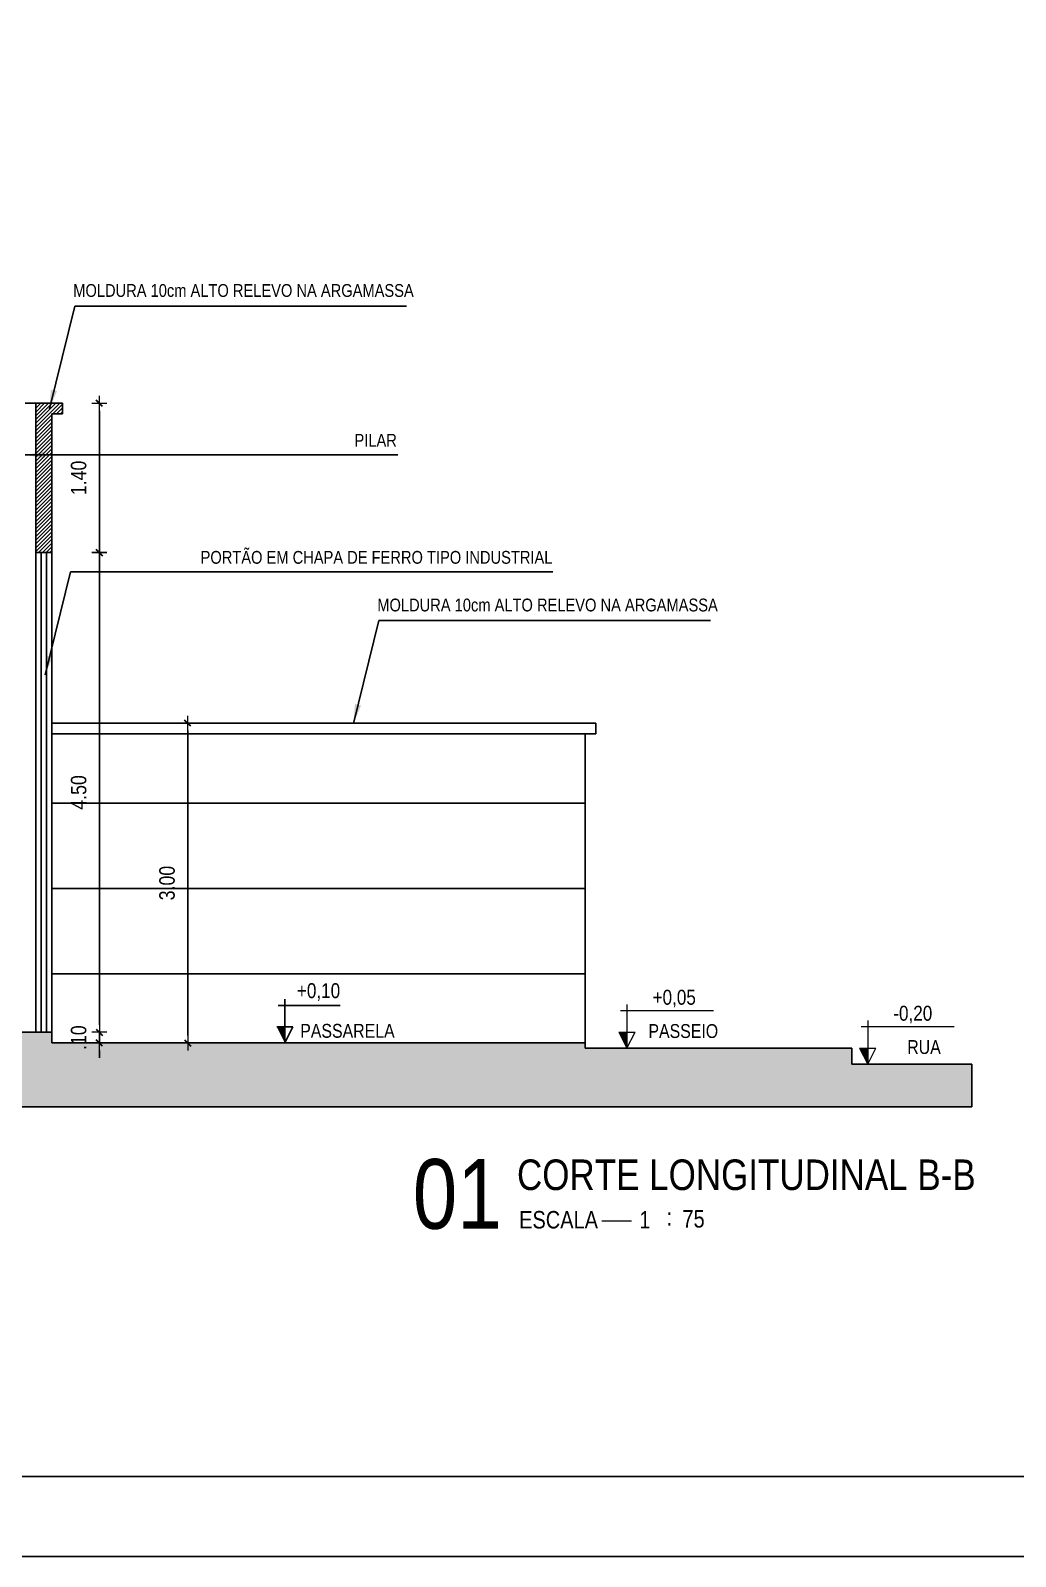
# Model space of a CAD drawing. Header units: millimetres. Extents: x 1170 to 1315, y 90 to 135.
# Drawn here: x 1218.77 to 1228, y 90.19 to 104.5 of the extents above; entities that cross this region are included whole.
import ezdxf
from ezdxf.enums import TextEntityAlignment as Align

# ---------------------------------------------------------------- set-up
doc = ezdxf.new("R2010")
doc.units = ezdxf.units.MM
doc.header["$LTSCALE"] = 20
doc.header["$MEASUREMENT"] = 0
doc.layers.get('0').update_dxf_attribs({"linetype": 'CONTINUOUS'})
doc.layers.get('DEFPOINTS').update_dxf_attribs({"linetype": 'CONTINUOUS'})
for name, color, linetype in [('COTA', 7, 'CONTINUOUS'), ('E-txt-g', 3, 'CONTINUOUS'), ('E-TXT-Y', 2, 'CONTINUOUS')]:
    doc.layers.add(name, color=color, linetype=linetype)
for name, color, linetype, lineweight in [('E-Cta-W', 7, 'CONTINUOUS', 20), ('E-Pen-C', 4, 'CONTINUOUS', 15), ('E-Pen-G', 3, 'CONTINUOUS', 30), ('E-Txt-W', 7, 'CONTINUOUS', 20)]:
    doc.layers.add(name, color=color, linetype=linetype, lineweight=lineweight)
doc.styles.add('F2', font='ARIALN.TTF')
doc.styles.add('REG60', font='romans.shx', dxfattribs={"width": 0.8, "height": 0.15})
doc.styles.add('REG80', font='romans.shx', dxfattribs={"width": 0.8, "height": 0.2})
doc.dimstyles.new('DIMENSION-1', dxfattribs={"dimtxt": 0.145, "dimasz": 0.07, "dimexe": 1, "dimexo": 0, "dimgap": 0.12, "dimtad": 1, "dimzin": 7, "dimdsep": 46, "dimtxsty": 'F2', "dimblk1": 'TRACO', "dimblk2": 'TRACO', "dimsah": 1, "dimcen": 1, "dimse1": 1, "dimse2": 1, "dimclrd": 4, "dimclre": 256, "dimclrt": 4, "dimadec": 8, "dimazin": 0, "dimtfac": 1, "dimtix": 1, "dimtmove": 2, "dimatfit": 3, "dimldrblk": 'TRACO', "dimfxl": 1, "dimtolj": 1, "dimtzin": 0, "dimarcsym": 0})
doc.dimstyles.get("Standard").update_dxf_attribs({"dimtxt": 0.18, "dimasz": 0.18, "dimexe": 0.18, "dimexo": 0.0625, "dimgap": 0.09, "dimtad": 0, "dimtih": 1, "dimtoh": 1, "dimdec": 4, "dimzin": 0, "dimdsep": 46, "dimtxsty": 'Standard', "dimcen": 0.09, "dimadec": 0, "dimazin": 0, "dimtfac": 1, "dimtdec": 4, "dimtofl": 0, "dimtmove": 0, "dimatfit": 3, "dimfxl": 1, "dimtolj": 1, "dimtzin": 0, "dimarcsym": 0})

# ---------------------------------------------------------------- blocks, each defined once
blk = doc.blocks.new('Ind-Nivel-CT2')
at = {"color": 4}
for p, q in [((-0.088, 0.505), (1.16, 0.505)), ((0, 0.587), (0, 0)), ((-0.109, 0.218), (0, 0)), ((-0.109, 0.218), (0.109, 0.218)), ((0, 0), (0.109, 0.218))]:
    blk.add_line(p, q, dxfattribs=at)
blk.add_solid([(-0.109, 0.218), (0, 0.218), (0, 0)], dxfattribs=at)
at = {"color": 4, "style": 'F2'}
blk.add_attdef('NIVEL1', (0.162, 0.601), '', height=0.2, dxfattribs=at)
blk = doc.blocks.new('TXT-AMB75')
at = {"layer": 'E-txt-g', "style": 'REG80', "width": 0.8, "flags": 8}
blk.add_attdef('TXT', text='', height=0.2, dxfattribs=at).set_placement((0.005, 0.296), align=Align.CENTER)
at = {"layer": 'E-Txt-W', "style": 'REG60', "width": 0.8, "flags": 8}
blk.add_attdef('TXT', text='', height=0.15, dxfattribs=at).set_placement((0.005, 0.027), align=Align.CENTER)
blk = doc.blocks.new('IND_DES')
at = {"layer": 'E-Txt-W', "color": 7}
blk.add_line((0.0269, -0.2428), (0.1984, -0.2428), dxfattribs=at)
at = {"layer": 'E-txt-g', "color": 7, "style": 'F2'}
for s, p in [('ESCALA', (-0.4463, -0.2864)), ('1', (0.2426, -0.2864)), (':', (0.3988, -0.2706))]:
    blk.add_text(s, height=0.1, dxfattribs=at).set_placement(p)
blk.add_attdef('ESCALA', (0.4897, -0.2812), '', height=0.1, dxfattribs=at)
at = {"layer": 'E-Txt-W', "color": 6, "style": 'F2'}
blk.add_attdef('00', text='', height=0.4, dxfattribs=at).set_placement((-0.7083, -0.2881), align=Align.CENTER)
at = {"layer": 'E-TXT-Y', "color": 7, "style": 'F2'}
for tag, p in [('PROJETO', (-0.4563, 0.1829)), ('DESENHO', (-0.4582, -0.0658))]:
    blk.add_attdef(tag, p, '', height=0.175, dxfattribs=at)
blk = doc.blocks.new('TRACO')
at = {"layer": 'E-Pen-C'}
for p, q in [((-1, 0), (1, 0)), ((0, 1), (0, -1))]:
    blk.add_line(p, q, dxfattribs=at)
at = {"layer": 'E-Pen-G'}
blk.add_line((-0.42, -0.42), (0.42, 0.42), dxfattribs=at)
blk = doc.blocks.new('*D428')
at = {"layer": 'COTA', "color": 4, "linetype": 'Continuous', "lineweight": -2}
blk.add_line((1219.412, 100.935), (1219.412, 99.675), dxfattribs=at)
at = {"layer": 'DEFPOINTS', "color": 0, "linetype": 'Continuous'}
for p in [(1218.967, 101.005), (1218.967, 99.605), (1219.412, 99.605)]:
    blk.add_point(p, dxfattribs=at)
at = {"layer": 'COTA', "color": 4, "linetype": 'Continuous', "lineweight": -2, "xscale": 0.07, "yscale": 0.07, "zscale": 0.07}
for p, rotation in [((1219.412, 101.005), 90), ((1219.412, 99.605), 270)]:
    blk.add_blockref('TRACO', p, dxfattribs=dict(at, rotation=rotation))
at = {"layer": 'COTA', "color": 4, "linetype": 'Continuous', "insert": (1219.218, 100.305), "char_height": 0.145, "attachment_point": 5, "rotation": 90, "style": 'F2'}
blk.add_mtext('\\A1;1.40', dxfattribs=at)
blk = doc.blocks.new('*D429')
at = {"layer": 'COTA', "color": 4, "linetype": 'Continuous', "lineweight": -2}
blk.add_line((1219.412, 99.535), (1219.412, 95.175), dxfattribs=at)
at = {"layer": 'DEFPOINTS', "color": 0, "linetype": 'Continuous'}
for p in [(1218.967, 99.605), (1218.967, 95.105), (1219.412, 95.105)]:
    blk.add_point(p, dxfattribs=at)
at = {"layer": 'COTA', "color": 4, "linetype": 'Continuous', "lineweight": -2, "xscale": 0.07, "yscale": 0.07, "zscale": 0.07}
for p, rotation in [((1219.412, 99.605), 90), ((1219.412, 95.105), 270)]:
    blk.add_blockref('TRACO', p, dxfattribs=dict(at, rotation=rotation))
at = {"layer": 'COTA', "color": 4, "linetype": 'Continuous', "insert": (1219.218, 97.355), "char_height": 0.145, "attachment_point": 5, "rotation": 90, "style": 'F2'}
blk.add_mtext('\\A1;4.50', dxfattribs=at)
blk = doc.blocks.new('*D430')
at = {"layer": 'COTA', "color": 4, "linetype": 'Continuous', "lineweight": -2}
for p, q in [((1219.412, 95.175), (1219.412, 95.245)), ((1219.412, 95.105), (1219.412, 95.005)), ((1219.412, 94.935), (1219.412, 94.865))]:
    blk.add_line(p, q, dxfattribs=at)
at = {"layer": 'DEFPOINTS', "color": 0, "linetype": 'Continuous'}
for p in [(1218.967, 95.105), (1218.967, 95.005), (1219.412, 95.005)]:
    blk.add_point(p, dxfattribs=at)
at = {"layer": 'COTA', "color": 4, "linetype": 'Continuous', "lineweight": -2, "xscale": 0.07, "yscale": 0.07, "zscale": 0.07}
for p, rotation in [((1219.412, 95.105), 270), ((1219.412, 95.005), 90)]:
    blk.add_blockref('TRACO', p, dxfattribs=dict(at, rotation=rotation))
at = {"layer": 'COTA', "color": 4, "linetype": 'Continuous', "insert": (1219.218, 95.055), "char_height": 0.145, "attachment_point": 5, "rotation": 90, "style": 'F2'}
blk.add_mtext('\\A1;.10', dxfattribs=at)
blk = doc.blocks.new('*D431')
at = {"layer": 'COTA', "color": 4, "linetype": 'Continuous', "lineweight": -2}
blk.add_line((1220.241, 95.075), (1220.241, 97.935), dxfattribs=at)
at = {"layer": 'DEFPOINTS', "color": 0, "linetype": 'Continuous'}
for p in [(1220.023, 98.005), (1220.241, 98.005), (1220.023, 95.005)]:
    blk.add_point(p, dxfattribs=at)
at = {"layer": 'COTA', "color": 4, "linetype": 'Continuous', "lineweight": -2, "xscale": 0.07, "yscale": 0.07, "zscale": 0.07}
for p, rotation in [((1220.241, 98.005), 90), ((1220.241, 95.005), 270)]:
    blk.add_blockref('TRACO', p, dxfattribs=dict(at, rotation=rotation))
at = {"layer": 'COTA', "color": 4, "linetype": 'Continuous', "insert": (1220.047, 96.505), "char_height": 0.145, "attachment_point": 5, "rotation": 90, "style": 'F2'}
blk.add_mtext('\\A1;3.00', dxfattribs=at)

msp = doc.modelspace()

# ---------------------------------------------------------------- hatches: boundary and pattern name
at = {"layer": 'COTA', "linetype": 'Continuous'}
h = msp.add_hatch(dxfattribs=at)
h.set_pattern_fill('ANSI31', color=8, scale=0.2, style=0)
h.set_pattern_definition([(45, (0, 2.057107), (-0.01767766953, 0.01767766953), [])])
h.paths.add_polyline_path([(1218.817, 99.605), (1218.967, 99.605), (1218.967, 100.905), (1219.067, 100.905), (1219.067, 101.005), (1218.817, 101.005)])
h = msp.add_hatch(dxfattribs=at)
h.set_pattern_fill('ANSI38', color=8, scale=0.4, style=0)
h.set_pattern_definition([(45, (0, -39.34948), (-0.035355339, 0.035355339), []), (135, (0, -39.34948), (-0.1060660172, 0.035355339), [0.125, -0.075])])
h.paths.add_polyline_path([(1226.467, 94.955), (1223.967, 94.955), (1223.967, 95.005), (1218.967, 95.005), (1218.967, 95.105), (1196.068, 95.105), (1196.068, 95.005), (1195.468, 95.005), (1195.384, 95.005), (1190.496, 95.005), (1190.494, 94.955), (1187.01, 94.955), (1187.01, 94.805), (1178.076, 94.805), (1178.076, 94.405), (1227.593, 94.405), (1227.593, 94.805), (1226.467, 94.805)])

# ---------------------------------------------------------------- linework, layer by layer
at = {"color": 4}
for p, q in [((1221.089, 95.358), (1221.669, 95.358)), ((1221.151, 95.416), (1221.151, 95.005)), ((1221.075, 95.157), (1221.227, 95.157)), ((1221.151, 95.005), (1221.227, 95.157))]:
    msp.add_line(p, q, dxfattribs=at)
at = {"color": 2}
msp.add_lwpolyline([(1170.198, 90.189), (1242.555, 90.189), (1242.555, 134.739), (1170.198, 134.739)], close=True, dxfattribs=at)
at = {"color": 1}
msp.add_lwpolyline([(1172.073, 133.989), (1241.805, 133.989), (1241.805, 90.939), (1172.073, 90.939)], close=True, dxfattribs=at)
at = {"color": 4}
msp.add_solid([(1221.075, 95.157), (1221.151, 95.157), (1221.151, 95.005)], dxfattribs=at)
at = {"layer": 'COTA', "color": 5, "linetype": 'Continuous'}
for p, q in [((1219.067, 101.005), (1218.717, 101.005)), ((1218.817, 101.005), (1218.817, 99.605)), ((1218.967, 100.905), (1218.967, 99.605)), ((1219.067, 100.905), (1218.967, 100.905)), ((1219.067, 101.005), (1219.067, 100.905)), ((1218.967, 99.605), (1218.817, 99.605)), ((1218.967, 99.605), (1218.817, 99.605))]:
    msp.add_line(p, q, dxfattribs=at)
at = {"layer": 'COTA', "color": 2, "linetype": 'Continuous'}
msp.add_line((1218.717, 101.005), (1218.817, 101.005), dxfattribs=at)
at = {"layer": 'COTA', "color": 8, "linetype": 'Continuous'}
for p, q in [((1218.817, 99.605), (1218.817, 95.105)), ((1218.967, 99.605), (1218.967, 95.105)), ((1224.067, 98.005), (1218.967, 98.005)), ((1224.067, 97.905), (1218.967, 97.905)), ((1223.967, 97.905), (1223.967, 95.005)), ((1224.067, 98.005), (1224.067, 97.905)), ((1223.967, 97.255), (1218.967, 97.255)), ((1223.967, 96.455), (1218.967, 96.455)), ((1223.967, 95.655), (1218.967, 95.655)), ((1227.593, 94.805), (1227.593, 94.405)), ((1227.593, 94.405), (1178.076, 94.405))]:
    msp.add_line(p, q, dxfattribs=at)
at = {"layer": 'COTA', "color": 7, "linetype": 'Continuous'}
for p, q in [((1218.867, 99.605), (1218.867, 95.105)), ((1218.917, 99.605), (1218.917, 95.105))]:
    msp.add_line(p, q, dxfattribs=at)
at = {"layer": 'COTA', "color": 1, "linetype": 'Continuous'}
for p, q in [((1218.967, 95.105), (1196.068, 95.105)), ((1218.967, 95.105), (1218.967, 95.005)), ((1223.967, 95.005), (1218.967, 95.005)), ((1223.967, 95.005), (1223.967, 94.955)), ((1226.467, 94.955), (1223.967, 94.955)), ((1226.467, 94.955), (1226.467, 94.805)), ((1227.593, 94.805), (1226.467, 94.805))]:
    msp.add_line(p, q, dxfattribs=at)

# ---------------------------------------------------------------- block references
ref = msp.add_blockref('TXT-AMB75', (1221.772, 94.849), dxfattribs=dict(xscale=0.7290000000000001, yscale=0.7290000000000001, zscale=0.7290000000000001))
ref.add_attrib('TXT', 'PASSARELA', dxfattribs={"layer": 'E-txt-g', "color": 2, "height": 0.13, "style": 'F2'}).set_placement((1221.738, 95.054), align=Align.CENTER)
ref = msp.add_blockref('TXT-AMB75', (1224.922, 94.846), dxfattribs=dict(xscale=0.7290000000000001, yscale=0.7290000000000001, zscale=0.7290000000000001))
ref.add_attrib('TXT', 'PASSEIO', dxfattribs={"layer": 'E-txt-g', "color": 2, "height": 0.13, "style": 'F2'}).set_placement((1224.887, 95.052), align=Align.CENTER)
ref = msp.add_blockref('TXT-AMB75', (1227.179, 94.696), dxfattribs=dict(xscale=0.7290000000000001, yscale=0.7290000000000001, zscale=0.7290000000000001))
ref.add_attrib('TXT', 'RUA', dxfattribs={"layer": 'E-txt-g', "color": 2, "height": 0.13, "style": 'F2'}).set_placement((1227.144, 94.902), align=Align.CENTER)
ref = msp.add_blockref('IND_DES', (1224.078, 93.734), dxfattribs=dict(xscale=1.636240131907927, yscale=1.636240131907927, zscale=1.636240131907927))
ref.add_attrib('00', '01', dxfattribs={"layer": 'E-Txt-W', "height": 0.6545, "style": 'F2'}).set_placement((1222.768, 93.262), align=Align.CENTER)
ref.add_attrib('DESENHO', 'CORTE LONGITUDINAL B-B', (1223.328, 93.626), dxfattribs={"layer": 'E-TXT-Y', "color": 2, "height": 0.28634, "style": 'F2'})
ref.add_attrib('ESCALA', '75', (1224.879, 93.274), dxfattribs={"layer": 'E-txt-g', "color": 7, "height": 0.1636, "style": 'F2'})
at = {"layer": 'E-Cta-W'}
ref = msp.add_blockref('Ind-Nivel-CT2', (1224.359, 94.955), dxfattribs=dict(at, xscale=0.7, yscale=0.7, zscale=0.7))
ref.add_attrib('NIVEL1', '+0,05', (1224.599, 95.364), dxfattribs={"layer": '0', "height": 0.14, "style": 'F2'})
ref = msp.add_blockref('Ind-Nivel-CT2', (1226.616, 94.805), dxfattribs=dict(at, xscale=0.7, yscale=0.7, zscale=0.7))
ref.add_attrib('NIVEL1', '-0,20', (1226.856, 95.214), dxfattribs={"layer": '0', "height": 0.14, "style": 'F2'})

# ---------------------------------------------------------------- texts
at = {"color": 7, "style": 'F2'}
for s, p in [('MOLDURA 10cm ALTO RELEVO NA ARGAMASSA', (1219.167, 102.003)), ('PILAR', (1221.804, 100.598)), ('PORTÃO EM CHAPA DE FERRO TIPO INDUSTRIAL', (1220.361, 99.5)), ('MOLDURA 10cm ALTO RELEVO NA ARGAMASSA', (1222.018, 99.053))]:
    msp.add_text(s, height=0.12, dxfattribs=at).set_placement(p)
msp.add_attdef('+0,10', (1221.264, 95.426), '', height=0.14, dxfattribs=at)

# ---------------------------------------------------------------- dimensions: what is measured, and where the dimension line sits
at = {"layer": 'COTA', "color": 7, "linetype": 'Continuous'}
for base, p1, p2, picture, middle in [((1219.412, 99.605), (1218.967, 101.005), (1218.967, 99.605), '*D428', (1219.218, 100.305)), ((1219.412, 95.105), (1218.967, 99.605), (1218.967, 95.105), '*D429', (1219.218, 97.355)), ((1220.241, 98.005), (1220.023, 95.005), (1220.023, 98.005), '*D431', (1220.047, 96.505)), ((1219.412, 95.005), (1218.967, 95.105), (1218.967, 95.005), '*D430', (1219.218, 95.055))]:
    dim = msp.add_linear_dim(base=base, p1=p1, p2=p2, angle=90, dimstyle='DIMENSION-1', override={"dimadec": 0, "dimfxl": 0.04}, dxfattribs=at)
    dim.commit()
    dim.dimension.update_dxf_attribs({"geometry": picture, "text_midpoint": middle})

# ---------------------------------------------------------------- leaders
at = {"layer": 'E-Cta-W', "color": 4}
for points in [[(1218.943, 100.952), (1219.182, 101.917), (1222.292, 101.917)], [(1218.717, 100.52), (1219.191, 100.522), (1222.209, 100.522)], [(1218.903, 98.458), (1219.142, 99.423), (1223.664, 99.423)], [(1221.794, 98.003), (1222.033, 98.968), (1225.143, 98.968)]]:
    msp.add_leader(points, dimstyle='Standard', dxfattribs=at)

doc.saveas('drawing.dxf')
